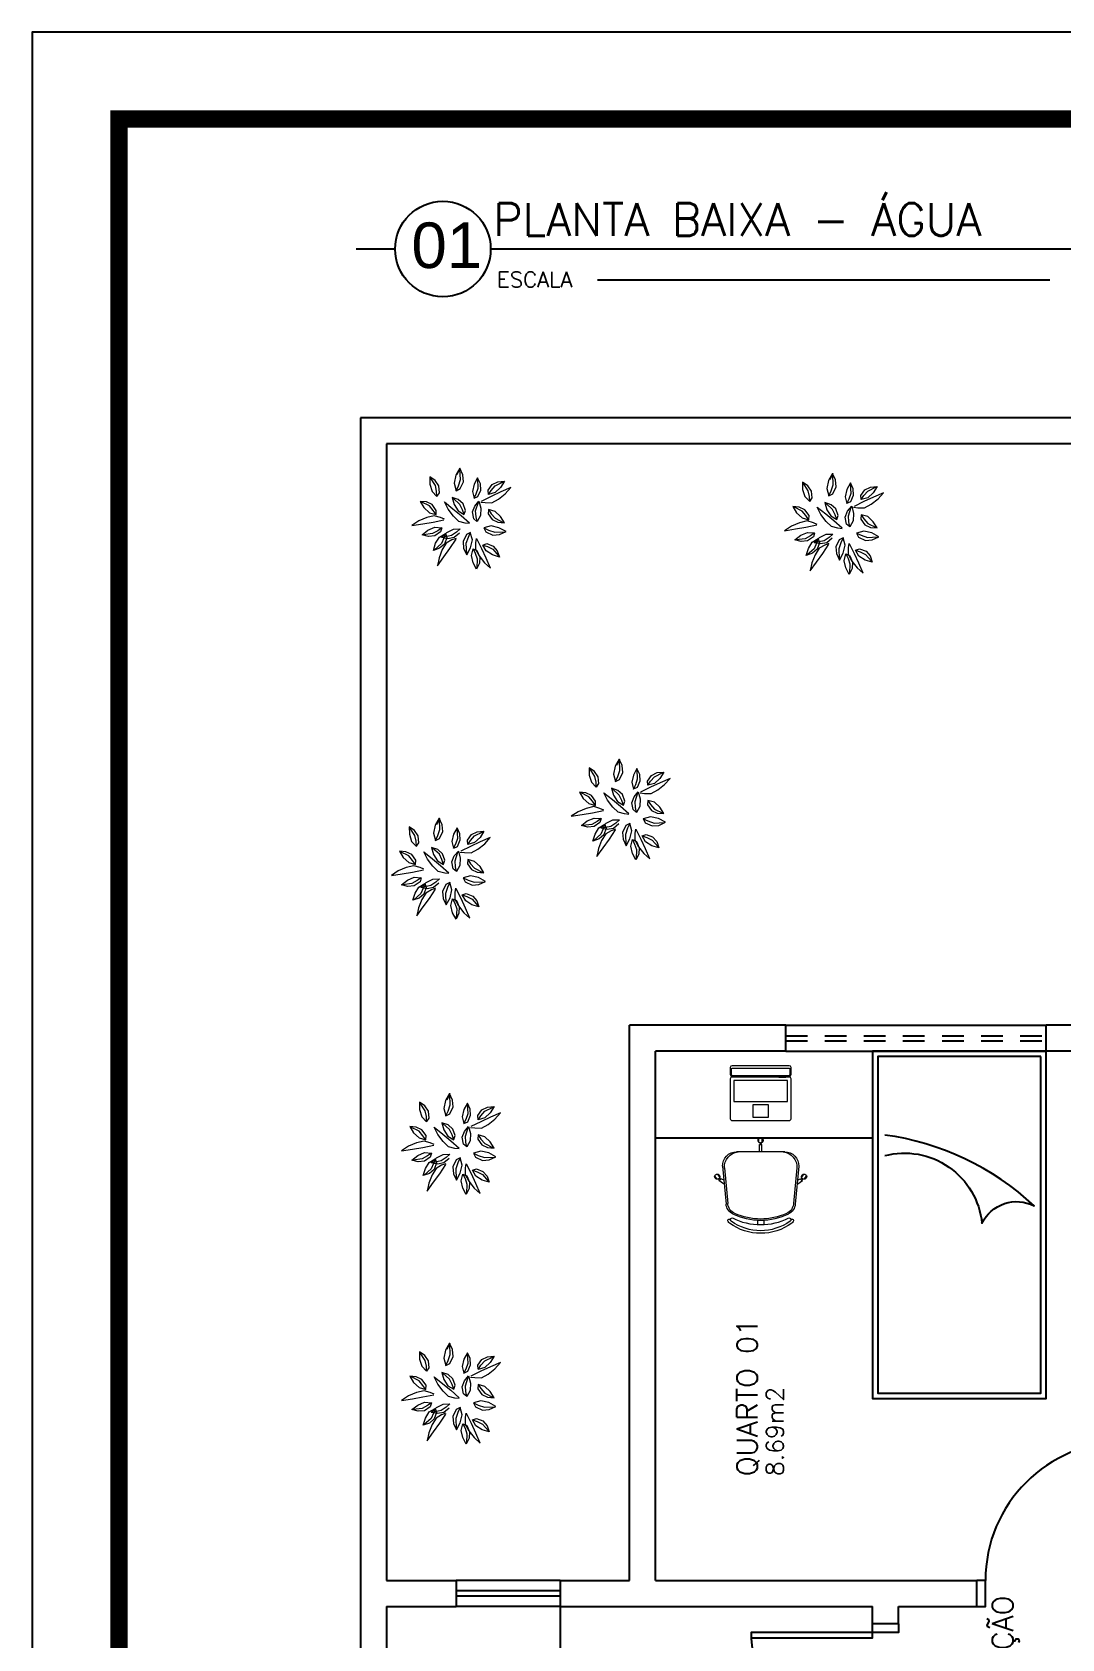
# Model space of a CAD drawing. Header units: millimetres. Extents: x -72 to 578, y 3 to 161.
# Drawn here: x 492.96 to 498.89, y 60.59 to 69.85 of the extents above; entities that cross this region are included whole.
import ezdxf
from ezdxf.enums import TextEntityAlignment as Align

# ---------------------------------------------------------------- set-up
doc = ezdxf.new("R2010")
doc.units = ezdxf.units.MM
doc.linetypes.add('HIDDEN2', pattern=[0.1875, 0.125, -0.0625])
doc.layers.get('0').update_dxf_attribs({"color": 3})
for name, color, linetype in [('-HIDRO', 8, 'Continuous'), ('COTA', 7, 'Continuous'), ('LAYER2', 5, 'Continuous'), ('TigreCad', 3, 'Continuous')]:
    doc.layers.add(name, color=color, linetype=linetype)
doc.layers.add('E-Lay-9', color=9, linetype='Continuous', lineweight=9)
doc.styles.add('ARIAL', font='arial.ttf', dxfattribs={"height": 0.2})
doc.styles.add('PADRAO_TXT', font='romans.shx')
doc.styles.add('ROMANS', font='romans__.ttf', dxfattribs={"height": 0.1})

# ---------------------------------------------------------------- blocks, each defined once
blk = doc.blocks.new('Cadeira')
at = {"layer": 'E-Lay-9', "color": 8}
for p, q in [((-0.1393, 0), (0.1393, 0)), ((-0.0093, 0.0535), (-0.0093, 0.0769)), ((-0.0075, 0), (-0.0075, 0.0425)), ((-0.0075, 0.0425), (-0.0056, 0.0425)), ((0.0056, 0.0425), (0.0075, 0.0425)), ((0.0075, 0), (0.0075, 0.0425)), ((0.0096, 0.0535), (0.0096, 0.0769)), ((-0.2192, -0.0836), (-0.1996, -0.3023)), ((0.2192, -0.0836), (0.1996, -0.3023)), ((-0.25, -0.1588), (-0.265, -0.1409)), ((-0.2355, -0.1467), (-0.2505, -0.1288)), ((-0.2398, -0.1647), (-0.2413, -0.1659)), ((-0.2133, -0.1847), (-0.2413, -0.1659)), ((-0.2298, -0.1563), (-0.2313, -0.1575)), ((-0.2144, -0.1618), (-0.2298, -0.1563)), ((-0.2087, -0.0936), (-0.1898, -0.2982)), ((0.2087, -0.0936), (0.1898, -0.2982)), ((0.2133, -0.1847), (0.2413, -0.1659)), ((0.2144, -0.1618), (0.2298, -0.1563)), ((0.2298, -0.1563), (0.2313, -0.1575)), ((0.2355, -0.1467), (0.2505, -0.1288)), ((0.2398, -0.1647), (0.2413, -0.1659)), ((0.25, -0.1588), (0.265, -0.1409)), ((-0.0175, -0.3961), (-0.0175, -0.4196)), ((0.0175, -0.3961), (0.0175, -0.4196))]:
    blk.add_line(p, q, dxfattribs=at)
blk.add_lwpolyline([(0.1631, -0.3812, -0.237888), (-0.1631, -0.3812, 0.605717), (-0.1738, -0.3953, 0.122717), (-0.17, -0.4, 0.323529), (0.17, -0.4, 0.122717), (0.1738, -0.3953, 0.605717)], format="xyb", close=True, dxfattribs=at)
for centre in [(0, 0.0466), (-0.2382, -0.1579), (0.2382, -0.1579)]:
    blk.add_circle(centre, 0.005, dxfattribs=at)
for centre, radius, start, end in [((-0.1393, -0.08), 0.08, 90, 182.56924), ((0.0001, 0.0652), 0.015, 281.63338, 257.45365), ((0, 0.0475), 0.0075, 221.81031, 318.18969), ((0.1393, -0.08), 0.08, 357.43076, 90), ((-0.1202, -0.0886), 0.0887, 95.59249, 183.25223), ((0.1202, -0.0886), 0.0887, 356.74777, 84.40751), ((-0.2502, -0.1438), 0.015, 322.54635, 298.36662), ((-0.2388, -0.1573), 0.0075, 261.81031, 358.18969), ((0.2388, -0.1573), 0.0075, 181.81031, 278.18969), ((0.2502, -0.1438), 0.015, 241.63338, 217.45365), ((-0.1299, -0.296), 0.07, 185.12125, 243.60471), ((-0.1201, -0.2918), 0.07, 185.2999, 245.73609), ((0, -0.0343), 0.3622, 243.60471, 296.39529), ((0, -0.0254), 0.3622, 245.73609, 294.26391), ((0.1201, -0.2918), 0.07, 294.26391, 354.7001), ((0.1299, -0.296), 0.07, 296.39529, 354.87875), ((-0.1819, -0.3961), 0.00782, 29.81088, 225.32554), ((-0.1625, -0.39), 0.0275, 205.14546, 233.45713), ((0, -0.1648), 0.3052, 234.12379, 305.87621), ((-0.1625, -0.39), 0.0125, 205.14546, 233.1301), ((0.1819, -0.3961), 0.00782, 314.67446, 150.18912), ((0.1625, -0.39), 0.0275, 306.54287, 334.85454)]:
    blk.add_arc(centre, radius, start, end, dxfattribs=at)
blk = doc.blocks.new('Notebook')
at = {"layer": 'E-Lay-9', "color": 8}
for p, q in [((-0.175, 0.305), (-0.175, 0.3)), ((-0.175, 0.3), (-0.175, 0.265)), ((0.165, 0.315), (-0.165, 0.315)), ((0.175, 0.3), (0.175, 0.305)), ((0.175, 0.265), (0.175, 0.3)), ((-0.165, 0.255), (0.165, 0.255))]:
    blk.add_line(p, q, dxfattribs=at)
for points in [[(-0.165, 0.26), (0.165, 0.26, 0.414214), (0.17, 0.265), (0.17, 0.295, 0.414214), (0.165, 0.3), (-0.165, 0.3, 0.414214), (-0.17, 0.295), (-0.17, 0.265, 0.414214)], [(-0.165, 0), (0.165, 0, 0.414214), (0.175, 0.01), (0.175, 0.24, 0.414214), (0.165, 0.25), (-0.165, 0.25, 0.414214), (-0.175, 0.24), (-0.175, 0.01, 0.414214)]]:
    blk.add_lwpolyline(points, format="xyb", close=True, dxfattribs=at)
for points in [[(-0.155, 0.11), (0.155, 0.11), (0.155, 0.23), (-0.155, 0.23)], [(-0.105, 0.25), (-0.145, 0.25), (-0.145, 0.255), (-0.105, 0.255)], [(0.105, 0.25), (0.145, 0.25), (0.145, 0.255), (0.105, 0.255)], [(-0.045, 0.02), (0.045, 0.02), (0.045, 0.09), (-0.045, 0.09)]]:
    blk.add_lwpolyline(points, close=True, dxfattribs=at)
for centre, start, end in [((-0.165, 0.305), 90, 180), ((0.165, 0.305), 0, 90), ((-0.165, 0.265), 180, 270), ((0.165, 0.265), 270, 360)]:
    blk.add_arc(centre, 0.01, start, end, dxfattribs=at)
blk = doc.blocks.new('arb-pl48')
at = {"color": 8}
for p, q in [((0.059, 0.55), (0.01, 0.624)), ((0.01, 0.624), (0.028, 0.508)), ((0.095, 0.465), (0.059, 0.55)), ((0.268, 0.537), (0.201, 0.497)), ((0.219, 0.438), (0.264, 0.526)), ((0.262, 0.468), (0.268, 0.537)), ((-0.334, 0.335), (-0.42, 0.352)), ((-0.42, 0.352), (-0.325, 0.283)), ((-0.231, 0.328), (-0.255, 0.393)), ((-0.255, 0.393), (-0.18, 0.371)), ((-0.182, 0.31), (-0.248, 0.383)), ((-0.18, 0.371), (-0.113, 0.329)), ((-0.106, 0.447), (-0.088, 0.514)), ((-0.1, 0.379), (-0.106, 0.447)), ((-0.057, 0.318), (-0.1, 0.379)), ((-0.088, 0.514), (-0.039, 0.453)), ((-0.076, 0.404), (-0.088, 0.502)), ((-0.045, 0.349), (-0.076, 0.404)), ((-0.014, 0.306), (-0.045, 0.349)), ((-0.039, 0.453), (-0.008, 0.379)), ((-0.008, 0.379), (-0.014, 0.306)), ((0.028, 0.508), (0.047, 0.398)), ((0.047, 0.398), (0.071, 0.282)), ((0.114, 0.385), (0.095, 0.465)), ((0.095, 0.318), (0.114, 0.385)), ((0.147, 0.438), (0.127, 0.367)), ((0.127, 0.367), (0.171, 0.397)), ((0.128, 0.367), (0.172, 0.364)), ((0.201, 0.497), (0.147, 0.438)), ((0.171, 0.397), (0.219, 0.438)), ((0.172, 0.364), (0.233, 0.407)), ((0.233, 0.407), (0.262, 0.468)), ((0.374, 0.408), (0.321, 0.357)), ((0.321, 0.357), (0.375, 0.36)), ((0.322, 0.356), (0.359, 0.331)), ((0.45, 0.432), (0.374, 0.408)), ((0.375, 0.36), (0.436, 0.372)), ((0.433, 0.338), (0.489, 0.376)), ((0.436, 0.372), (0.519, 0.426)), ((0.528, 0.434), (0.45, 0.432)), ((0.489, 0.376), (0.528, 0.434)), ((-0.247, 0.3), (-0.334, 0.335)), ((-0.325, 0.283), (-0.234, 0.218)), ((-0.178, 0.257), (-0.247, 0.3)), ((-0.234, 0.218), (-0.135, 0.153)), ((-0.188, 0.276), (-0.231, 0.328)), ((-0.118, 0.251), (-0.188, 0.276)), ((-0.125, 0.283), (-0.182, 0.31)), ((-0.144, 0.197), (-0.178, 0.257)), ((-0.127, 0.153), (-0.144, 0.197)), ((-0.131, 0.241), (-0.118, 0.309)), ((-0.119, 0.174), (-0.131, 0.241)), ((-0.075, 0.266), (-0.125, 0.283)), ((-0.071, 0.117), (-0.119, 0.174)), ((-0.118, 0.309), (-0.064, 0.253)), ((-0.076, 0.265), (-0.118, 0.251)), ((-0.097, 0.201), (-0.117, 0.297)), ((-0.113, 0.329), (-0.075, 0.266)), ((-0.062, 0.149), (-0.097, 0.201)), ((-0.064, 0.253), (-0.028, 0.182)), ((-0.015, 0.306), (-0.057, 0.318)), ((-0.028, 0.182), (-0.026, 0.109)), ((0.053, 0.123), (0.109, 0.182)), ((0.077, 0.276), (0.095, 0.318)), ((0.109, 0.182), (0.184, 0.238)), ((0.189, 0.186), (0.118, 0.1)), ((0.234, 0.173), (0.167, 0.13)), ((0.184, 0.238), (0.262, 0.277)), ((0.262, 0.277), (0.189, 0.186)), ((0.309, 0.195), (0.234, 0.173)), ((0.236, 0.112), (0.302, 0.185)), ((0.286, 0.129), (0.309, 0.195)), ((0.359, 0.331), (0.433, 0.338)), ((0.461, 0.174), (0.382, 0.152)), ((0.546, 0.155), (0.461, 0.174)), ((-0.235, 0.072), (-0.304, 0.039)), ((-0.304, 0.039), (-0.229, -0.002)), ((-0.183, 0.047), (-0.291, 0.042)), ((-0.161, 0.078), (-0.235, 0.072)), ((-0.118, 0.024), (-0.183, 0.047)), ((-0.087, 0.043), (-0.161, 0.078)), ((-0.144, -0.021), (-0.065, 0.001)), ((-0.065, 0.001), (-0.118, 0.024)), ((-0.065, -0.001), (-0.087, 0.043)), ((-0.026, 0.109), (-0.062, 0.149)), ((0.03, 0.009), (0.036, 0.055)), ((0.036, 0.055), (0.053, 0.123)), ((0.118, 0.1), (0.039, 0.011)), ((0.167, 0.13), (0.129, 0.067)), ((0.129, 0.067), (0.179, 0.084)), ((0.13, 0.067), (0.172, 0.052)), ((0.172, 0.052), (0.242, 0.078)), ((0.179, 0.084), (0.236, 0.112)), ((0.242, 0.078), (0.286, 0.129)), ((0.382, 0.153), (0.404, 0.109)), ((0.382, 0.152), (0.435, 0.128)), ((0.404, 0.109), (0.478, 0.075)), ((0.435, 0.128), (0.5, 0.106)), ((0.478, 0.075), (0.552, 0.081)), ((0.5, 0.106), (0.608, 0.111)), ((0.621, 0.114), (0.546, 0.155)), ((0.621, 0.111), (0.552, 0.143)), ((0.552, 0.081), (0.621, 0.114)), ((-0.456, -0.066), (-0.387, -0.028)), ((-0.393, -0.096), (-0.456, -0.066)), ((-0.387, -0.149), (-0.445, -0.215)), ((-0.445, -0.215), (-0.338, -0.168)), ((-0.345, -0.073), (-0.444, -0.068)), ((-0.326, -0.101), (-0.393, -0.096)), ((-0.387, -0.028), (-0.31, -0.011)), ((-0.314, -0.092), (-0.387, -0.149)), ((-0.286, -0.052), (-0.345, -0.073)), ((-0.338, -0.168), (-0.237, -0.121)), ((-0.258, -0.07), (-0.326, -0.101)), ((-0.242, -0.053), (-0.314, -0.092)), ((-0.31, -0.011), (-0.238, -0.029)), ((-0.304, -0.236), (-0.261, -0.169)), ((-0.238, -0.029), (-0.286, -0.052)), ((-0.261, -0.169), (-0.198, -0.131)), ((-0.238, -0.03), (-0.258, -0.07)), ((-0.173, -0.054), (-0.242, -0.053)), ((-0.237, -0.121), (-0.131, -0.068)), ((-0.229, -0.002), (-0.144, -0.021)), ((-0.198, -0.131), (-0.215, -0.181)), ((-0.198, -0.132), (-0.183, -0.174)), ((-0.127, -0.06), (-0.173, -0.054)), ((-0.059, -0.163), (-0.093, -0.238)), ((-0.015, -0.142), (-0.059, -0.163)), ((-0.016, -0.142), (-0.039, -0.194)), ((0.006, -0.22), (-0.016, -0.142)), ((0.052, -0.07), (0.081, -0.036)), ((0.052, -0.071), (0.104, -0.06)), ((0.116, -0.106), (0.052, -0.071)), ((0.081, -0.036), (0.155, -0.023)), ((0.104, -0.06), (0.167, -0.056)), ((0.195, -0.11), (0.116, -0.106)), ((0.155, -0.023), (0.218, -0.046)), ((0.167, -0.056), (0.26, -0.086)), ((0.271, -0.091), (0.195, -0.11)), ((0.218, -0.046), (0.271, -0.091)), ((0.254, -0.157), (0.253, -0.227)), ((0.26, -0.111), (0.254, -0.157)), ((0.321, -0.221), (0.268, -0.116)), ((0.373, -0.022), (0.301, -0.04)), ((0.301, -0.04), (0.349, -0.063)), ((0.302, -0.041), (0.321, -0.081)), ((0.321, -0.081), (0.389, -0.112)), ((0.349, -0.063), (0.409, -0.084)), ((0.45, -0.039), (0.373, -0.022)), ((0.389, -0.112), (0.456, -0.107)), ((0.409, -0.084), (0.507, -0.079)), ((0.519, -0.077), (0.45, -0.039)), ((0.456, -0.107), (0.519, -0.077)), ((-0.326, -0.311), (-0.304, -0.236)), ((-0.26, -0.287), (-0.326, -0.311)), ((-0.243, -0.238), (-0.316, -0.304)), ((-0.209, -0.244), (-0.26, -0.287)), ((-0.215, -0.181), (-0.243, -0.238)), ((-0.183, -0.174), (-0.209, -0.244)), ((-0.093, -0.238), (-0.087, -0.311)), ((-0.087, -0.311), (-0.054, -0.381)), ((-0.039, -0.194), (-0.062, -0.259)), ((-0.062, -0.259), (-0.057, -0.368)), ((-0.054, -0.381), (-0.013, -0.305)), ((-0.013, -0.305), (0.006, -0.22)), ((0.045, -0.293), (0.039, -0.363)), ((0.039, -0.363), (0.106, -0.322)), ((0.088, -0.264), (0.043, -0.351)), ((0.073, -0.232), (0.045, -0.293)), ((0.134, -0.19), (0.073, -0.232)), ((0.136, -0.222), (0.088, -0.264)), ((0.106, -0.322), (0.16, -0.264)), ((0.179, -0.193), (0.134, -0.19)), ((0.18, -0.193), (0.136, -0.222)), ((0.16, -0.264), (0.18, -0.193)), ((0.253, -0.227), (0.292, -0.299)), ((0.292, -0.299), (0.349, -0.372)), ((0.368, -0.323), (0.321, -0.221)), ((0.361, -0.264), (0.341, -0.193)), ((0.341, -0.193), (0.385, -0.222)), ((0.342, -0.193), (0.386, -0.19)), ((0.415, -0.322), (0.361, -0.264)), ((0.415, -0.43), (0.368, -0.323)), ((0.385, -0.222), (0.433, -0.264)), ((0.386, -0.19), (0.447, -0.232)), ((0.482, -0.363), (0.415, -0.322)), ((0.433, -0.264), (0.477, -0.351)), ((0.447, -0.232), (0.476, -0.293)), ((0.476, -0.293), (0.482, -0.363)), ((0.349, -0.372), (0.415, -0.43))]:
    blk.add_line(p, q, dxfattribs=at)
blk = doc.blocks.new('A$C55E71383')
at = {"layer": 'E-Lay-9', "color": 0, "xscale": 0.5399999999999991, "yscale": 0.5399999999999991, "zscale": 0.5399999999999991, "rotation": 179.9999999999999}
blk.add_blockref('arb-pl48', (0, 0), dxfattribs=at)
blk = doc.blocks.new('ÁGUA 1')
at = {"layer": '-HIDRO'}
for p, q in [((576.6141, 143.2428), (565.6141, 143.2428)), ((565.6141, 143.2428), (565.6141, 127.7428)), ((576.4641, 143.0928), (565.7641, 143.0928)), ((565.7641, 143.0928), (565.7641, 136.5428)), ((568.0641, 139.7428), (567.1641, 139.7428)), ((567.1641, 136.5428), (567.1641, 139.7428)), ((568.0641, 139.5928), (568.0641, 139.7428)), ((568.0641, 139.7428), (569.5641, 139.7428)), ((570.3141, 139.7428), (569.5641, 139.7428)), ((569.5641, 139.5928), (569.5641, 139.7428)), ((568.0641, 139.5928), (567.3141, 139.5928)), ((567.3141, 136.5428), (567.3141, 139.5928)), ((568.0641, 139.5928), (569.5641, 139.5928)), ((570.3141, 139.5928), (569.5641, 139.5928)), ((565.7641, 136.5428), (566.1641, 136.5428)), ((566.1641, 136.5428), (566.1641, 136.3928)), ((566.7641, 136.5428), (566.1641, 136.5428)), ((566.7641, 136.4828), (566.1641, 136.4828)), ((566.7641, 136.5428), (567.1641, 136.5428)), ((566.7641, 136.5428), (566.7641, 136.3928)), ((567.3141, 136.5428), (569.1641, 136.5428)), ((569.1641, 136.3928), (569.1641, 136.5428)), ((565.7641, 136.3928), (566.1641, 136.3928)), ((565.7641, 136.3928), (565.7641, 135.0428)), ((566.7641, 136.4528), (566.1641, 136.4528)), ((566.7641, 136.3928), (566.1641, 136.3928)), ((566.7641, 136.3928), (568.5641, 136.3928)), ((566.7641, 136.3928), (566.7641, 135.0428)), ((568.5641, 136.2928), (568.5641, 136.3928)), ((568.7141, 136.3928), (568.7641, 136.3928)), ((568.7141, 136.3928), (569.1641, 136.3928)), ((568.7141, 136.2928), (568.7141, 136.3928)), ((568.7141, 136.2928), (568.5641, 136.2928))]:
    blk.add_line(p, q, dxfattribs=at)
at = {"layer": '-HIDRO', "linetype": 'HIDDEN2'}
for p, q in [((568.0641, 139.6828), (569.5641, 139.6828)), ((568.0641, 139.6528), (569.5641, 139.6528))]:
    blk.add_line(p, q, dxfattribs=at)
at = {"layer": '-HIDRO', "color": 8, "ltscale": 0.5}
blk.add_line((568.5641, 139.0929), (567.3141, 139.0929), dxfattribs=at)
at = {"layer": '-HIDRO', "color": 8}
for points in [[(569.5641, 139.5928), (568.5641, 139.5928), (568.5641, 137.5928), (569.5641, 137.5928)], [(569.5341, 139.5628), (568.5941, 139.5628), (568.5941, 137.6228), (569.5341, 137.6228)]]:
    blk.add_lwpolyline(points, close=True, dxfattribs=at)
blk.add_lwpolyline([(568.6341, 138.9915, -0.460104), (569.1941, 138.6028, -0.414214), (569.4941, 138.7028, 0.154765), (568.6341, 139.1104)], format="xyb", dxfattribs=at)
at = {"layer": '-HIDRO'}
for points in [[(569.1641, 136.3928), (569.2141, 136.3928), (569.2141, 136.5428), (569.1641, 136.5428)], [(568.7141, 136.2928), (568.7141, 136.2428), (568.5641, 136.2428), (568.5641, 136.2928)]]:
    blk.add_lwpolyline(points, dxfattribs=at)
blk.add_lwpolyline([(568.5641, 136.2428), (567.8641, 136.2428), (567.8641, 136.2128), (568.5641, 136.2128)], close=True, dxfattribs=at)
for centre, radius, start, end in [((570.0141, 136.5428), 0.8, 90, 180), ((568.5641, 136.2428), 0.7, 180, 270)]:
    blk.add_arc(centre, radius, start, end, dxfattribs=at)
at = {"layer": '-HIDRO', "rotation": 270}
for p in [(566.247, 142.6172), (568.3945, 142.5875), (567.1652, 140.9415), (566.1285, 140.6005), (566.1878, 139.0138), (566.1878, 137.5754)]:
    blk.add_blockref('A$C55E71383', p, dxfattribs=at)
at = {"layer": '-HIDRO'}
blk.add_blockref('Notebook', (567.9193, 139.1941), dxfattribs=at)
at = {"layer": '-HIDRO', "color": 8, "xscale": -1}
blk.add_blockref('Cadeira', (567.9193, 139.0139), dxfattribs=at)
at = {"layer": '-HIDRO', "style": 'PADRAO_TXT'}
for s, height, p in [('QUARTO 01', 0.12, (567.9016, 137.1444)), ('8.69m2', 0.1, (568.0516, 137.1444)), ('CIRCULAÇÃO', 0.12, (569.3737, 135.4836))]:
    blk.add_text(s, height=height, rotation=90, dxfattribs=at).set_placement(p)
blk = doc.blocks.new('A$C00126118')
at = {"layer": 'LAYER2'}
blk.add_line((0.3, 0.367), (0, 0.367), dxfattribs=at)
blk.add_circle((0.667, 0.367), 0.367, dxfattribs=at)

msp = doc.modelspace()

# ---------------------------------------------------------------- linework, layer by layer
at = {"layer": 'COTA'}
msp.add_lwpolyline([(492.955, 40.1476), (533.755, 40.1476), (533.755, 69.8476), (492.955, 69.8476)], close=True, dxfattribs=at)
at = {"layer": 'COTA', "const_width": 0.1}
msp.add_lwpolyline([(493.455, 40.6476), (533.255, 40.6476), (533.255, 69.3476), (493.455, 69.3476)], close=True, dxfattribs=at)
at = {"layer": 'LAYER2', "color": 5}
msp.add_line((499.3928, 68.5978), (495.5964, 68.5978), dxfattribs=at)
at = {"layer": 'LAYER2'}
msp.add_line((496.2122, 68.421), (498.8186, 68.421), dxfattribs=at)

# ---------------------------------------------------------------- block references
at = {"layer": 'LAYER2', "xscale": 0.75, "yscale": 0.75, "zscale": 0.75}
msp.add_blockref('A$C00126118', (494.8212, 68.3226), dxfattribs=at)
at = {"layer": 'TigreCad'}
msp.add_blockref('ÁGUA 1', (-70.767, -75.6182), dxfattribs=at)

# ---------------------------------------------------------------- texts
at = {"layer": 'LAYER2', "style": 'ROMANS'}
for s, height, p in [('PLANTA BAIXA - ÁGUA', 0.1875, (495.6118, 68.8621)), ('ESCALA', 0.09, (495.633, 68.4672))]:
    msp.add_text(s, height=height, dxfattribs=at).set_placement(p, align=Align.TOP_LEFT)
at = {"layer": 'LAYER2', "style": 'ARIAL'}
msp.add_text('01', height=0.2625, dxfattribs=at).set_placement((495.1402, 68.4882))

doc.saveas('drawing.dxf')
